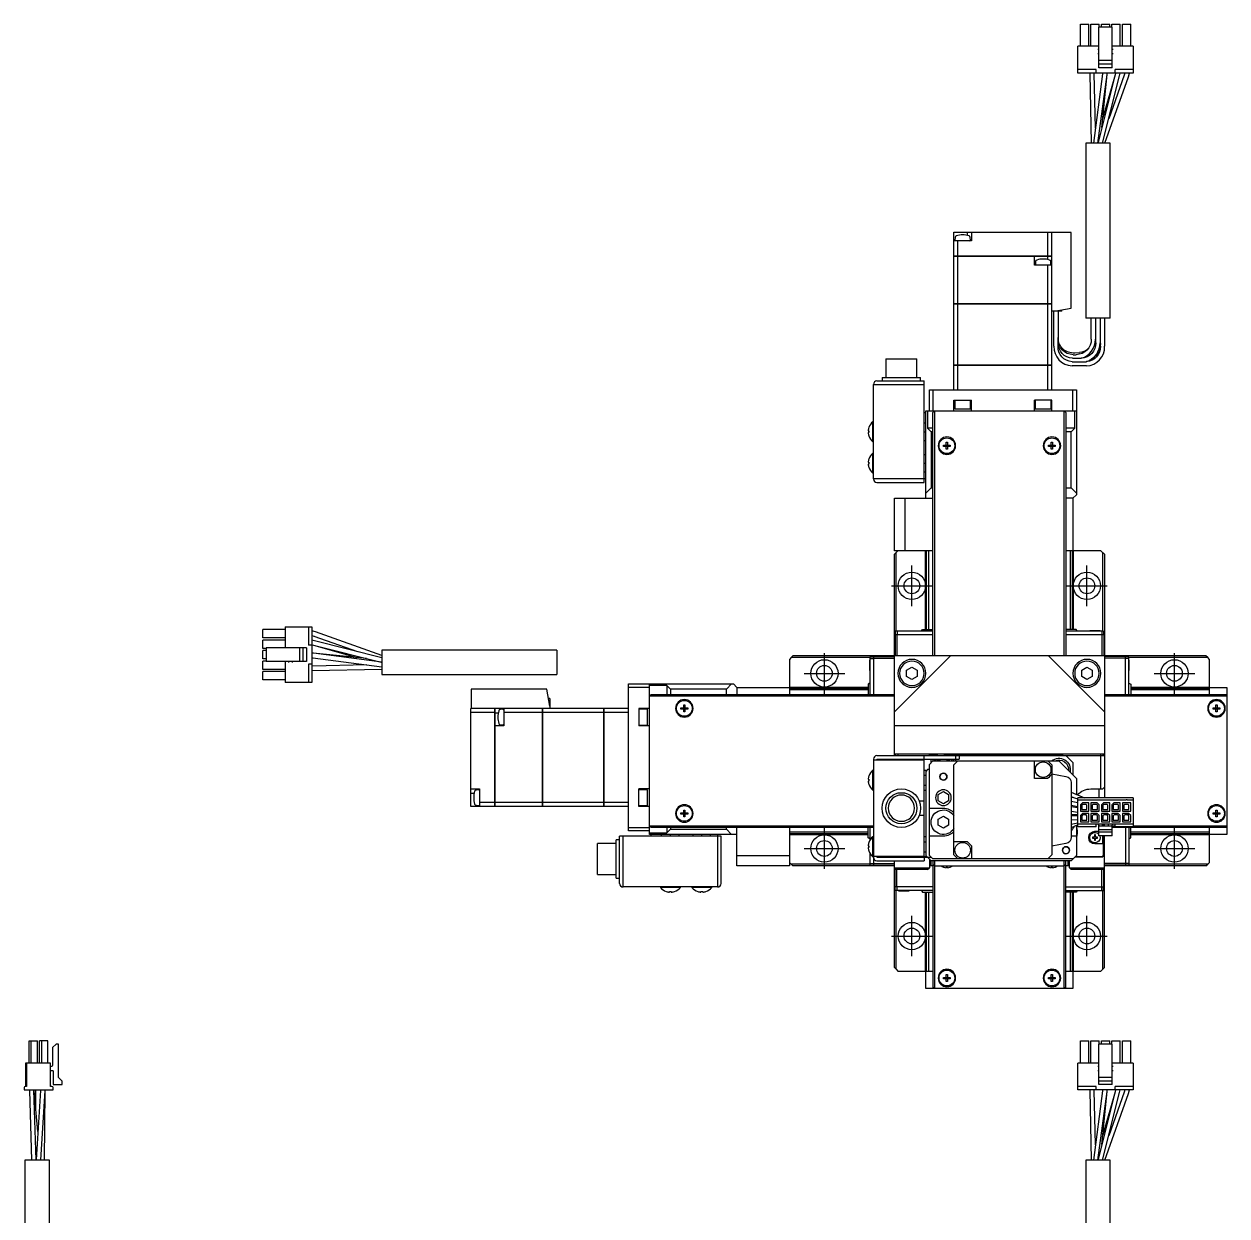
# Model space of a CAD drawing. Extents: x 0 to 1142, y -8 to 935.
# Drawn here: x 220.9 to 564.6, y 594.3 to 934.6 of the extents above; entities that cross this region are included whole.
import ezdxf

# ---------------------------------------------------------------- set-up
doc = ezdxf.new("R2010")
doc.units = 0
doc.header["$LTSCALE"] = 0.5
doc.linetypes.add('CENTER', pattern=[50.8, 31.75, -6.35, 6.35, -6.35])
doc.layers.add('MSM_CENTER', color=1, linetype='CENTER')
doc.layers.add('MSM_CONTINUOUS', color=7, linetype='CONTINUOUS')

msp = doc.modelspace()

# ---------------------------------------------------------------- linework, layer by layer
at = {"layer": 'MSM_CENTER'}
for p, q in [((474.56, 768.4), (474.56, 780)), ((524.56, 768.4), (524.56, 780)), ((468.76, 774.2), (480.36, 774.2)), ((518.76, 774.2), (530.36, 774.2)), ((449.56, 743.4), (449.56, 755)), ((549.56, 743.4), (549.56, 755)), ((443.76, 749.2), (455.36, 749.2)), ((543.76, 749.2), (555.36, 749.2)), ((449.56, 693.4), (449.56, 705)), ((549.56, 693.4), (549.56, 705)), ((443.76, 699.2), (455.36, 699.2)), ((543.76, 699.2), (555.36, 699.2)), ((474.56, 668.4), (474.56, 680)), ((524.56, 668.4), (524.56, 680)), ((468.76, 674.2), (480.36, 674.2)), ((518.76, 674.2), (530.36, 674.2))]:
    msp.add_line(p, q, dxfattribs=at)
at = {"layer": 'MSM_CONTINUOUS'}
for p, q in [((522.68, 934.6), (525.08, 934.6)), ((522.68, 928.25), (522.68, 934.6)), ((525.08, 928.25), (525.08, 934.6)), ((525.68, 934.6), (528.08, 934.6)), ((525.68, 928.25), (525.68, 934.6)), ((527.95, 922.15), (527.95, 933.71)), ((531.81, 933.71), (527.95, 933.71)), ((528.08, 933.71), (528.08, 934.6)), ((528.68, 933.71), (528.68, 934.6)), ((528.68, 934.6), (531.08, 934.6)), ((531.08, 933.71), (531.08, 934.6)), ((531.68, 933.71), (531.68, 934.6)), ((531.68, 934.6), (534.08, 934.6)), ((531.81, 922.15), (531.81, 933.71)), ((534.08, 928.25), (534.08, 934.6)), ((534.68, 928.25), (534.68, 934.6)), ((534.68, 934.6), (537.08, 934.6)), ((537.08, 928.25), (537.08, 934.6)), ((521.96, 920.6), (521.96, 928.25)), ((527.95, 928.25), (521.96, 928.25)), ((537.81, 928.25), (531.81, 928.25)), ((537.81, 928.25), (537.81, 920.6)), ((527.95, 927.3), (527.7, 927.3)), ((527.7, 926.15), (527.95, 926.15)), ((532.06, 927.3), (531.81, 927.3)), ((531.81, 926.15), (532.06, 926.15)), ((527.15, 921.62), (521.96, 921.62)), ((527.15, 920.6), (527.15, 921.62)), ((531.81, 924.17), (527.95, 924.17)), ((531.81, 923.15), (527.95, 923.15)), ((531.81, 922.15), (527.95, 922.15)), ((532.61, 920.6), (532.61, 921.62)), ((537.81, 921.62), (532.61, 921.62)), ((537.81, 920.6), (521.96, 920.6)), ((525.36, 920.6), (525.36, 920.49)), ((525.36, 920.6), (525.36, 920.42)), ((525.36, 920.49), (525.76, 900.6)), ((529.02, 920.36), (526.4, 900.6)), ((526.66, 920.45), (526.66, 920.6)), ((526.97, 904.9), (526.66, 920.45)), ((527.71, 900.6), (530.31, 920.19)), ((532.62, 920.16), (527.74, 900.82)), ((528.8, 905.02), (530.32, 920.19)), ((529.04, 920.6), (529.02, 920.36)), ((529.03, 900.6), (533.88, 919.84)), ((532.59, 920.11), (529.08, 907.79)), ((529.69, 900.6), (536.43, 919.57)), ((530.31, 920.19), (530.35, 920.6)), ((530.32, 920.19), (530.35, 920.6)), ((535.2, 920), (530.77, 907.53)), ((532.7, 920.6), (532.59, 920.11)), ((532.71, 920.6), (532.62, 920.16)), ((533.88, 919.84), (534.02, 920.6)), ((535.37, 920.6), (535.2, 920)), ((535.2, 920), (535.2, 920)), ((536.43, 919.57), (536.69, 920.6)), ((536.43, 919.56), (536.69, 920.6)), ((531.21, 900.6), (524.21, 900.6)), ((524.21, 900.6), (524.21, 850.6)), ((531.21, 850.6), (531.21, 900.6)), ((486.56, 868.31), (486.56, 875.2)), ((486.56, 875.2), (514.56, 875.2)), ((486.89, 873.68), (486.82, 872.91)), ((490.31, 875.2), (490.31, 874.26)), ((491.29, 872.91), (491.22, 873.68)), ((491.56, 875.2), (491.56, 872.7)), ((513.4, 868.31), (513.4, 875.2)), ((514.56, 837.2), (514.56, 875.2)), ((520.06, 875.1), (514.56, 875.1)), ((520.06, 853.46), (520.06, 875.1)), ((491.56, 872.7), (486.56, 872.7)), ((487.71, 868.31), (487.71, 872.7)), ((486.56, 868.31), (514.56, 868.31)), ((486.56, 854.7), (486.56, 868.3)), ((514.56, 868.3), (486.56, 868.3)), ((486.57, 868.3), (486.57, 868.31)), ((487.71, 868.3), (487.71, 868.31)), ((487.71, 854.7), (487.71, 868.3)), ((509.56, 865.8), (509.56, 868.3)), ((509.89, 866.79), (509.82, 866.02)), ((513.31, 868.3), (513.31, 867.37)), ((513.4, 868.3), (513.4, 868.31)), ((514.29, 866.02), (514.22, 866.79)), ((514.55, 868.3), (514.55, 868.31)), ((514.56, 865.8), (509.56, 865.8)), ((513.4, 854.7), (513.4, 865.8)), ((486.56, 854.7), (514.56, 854.7)), ((486.56, 837.2), (486.56, 854.69)), ((514.56, 854.69), (486.56, 854.69)), ((486.57, 854.7), (486.57, 854.69)), ((487.71, 854.7), (487.71, 854.69)), ((487.71, 837.2), (487.71, 854.69)), ((513.4, 854.7), (513.4, 854.69)), ((513.4, 837.2), (513.4, 854.69)), ((514.55, 854.7), (514.55, 854.69)), ((517.36, 852.6), (514.56, 852.6)), ((515.11, 842.6), (515.11, 852.6)), ((515.16, 852.6), (520.06, 853.46)), ((516.31, 852.6), (516.31, 842.6)), ((517.36, 852.6), (517.36, 852.99)), ((531.21, 850.6), (524.21, 850.6)), ((525.81, 844.6), (525.81, 850.6)), ((527.01, 850.6), (527.01, 843.6)), ((527.11, 843.6), (527.11, 850.6)), ((528.31, 850.6), (528.31, 843.6)), ((528.41, 842.6), (528.41, 850.6)), ((529.61, 850.6), (529.61, 842.6)), ((516.31, 845.08), (516.31, 844.84)), ((526.95, 842.89), (527.11, 844.1)), ((527.01, 843.6), (526.95, 842.89)), ((526.95, 842.89), (526.95, 842.86)), ((526.95, 842.86), (526.95, 842.89)), ((467.13, 839), (475.98, 839)), ((467.13, 839), (467.13, 833.7)), ((475.98, 833.7), (475.98, 839)), ((520.47, 839.2), (522.94, 839.2)), ((520.62, 840.2), (521.49, 840.2)), ((521.07, 840.68), (522.46, 840.8)), ((486.56, 837.2), (514.56, 837.2)), ((486.56, 830.2), (486.56, 837.19)), ((514.56, 837.19), (486.56, 837.19)), ((486.57, 837.2), (486.57, 837.19)), ((487.71, 837.2), (487.71, 837.19)), ((487.71, 830.2), (487.71, 837.19)), ((513.4, 837.2), (513.4, 837.19)), ((513.4, 830.2), (513.4, 837.19)), ((514.55, 837.2), (514.55, 837.19)), ((514.56, 830.2), (514.56, 837.19)), ((520.31, 838.2), (524.4, 838.2)), ((524.4, 837), (520.31, 837)), ((524.4, 838.21), (524.36, 838.2)), ((463.56, 804.7), (463.56, 831.7)), ((463.56, 831.7), (478.06, 831.7)), ((464.56, 832.7), (478.06, 832.7)), ((466.06, 833.7), (477.06, 833.7)), ((466.06, 833.7), (466.06, 832.7)), ((477.06, 832.7), (477.06, 833.7)), ((478.06, 803.7), (478.06, 832.7)), ((479.56, 824.2), (479.56, 830.2)), ((479.56, 830.2), (521.56, 830.2)), ((480.56, 830.2), (480.56, 824.2)), ((520.56, 824.2), (520.56, 830.2)), ((521.56, 830.2), (521.56, 800.2)), ((486.56, 827.2), (491.56, 827.2)), ((486.56, 824.2), (486.56, 827.2)), ((486.81, 827.2), (486.81, 824.7)), ((486.81, 824.7), (491.31, 824.7)), ((491.31, 824.7), (491.31, 827.2)), ((491.56, 824.2), (491.56, 827.2)), ((514.56, 827.2), (509.56, 827.2)), ((509.56, 824.2), (509.56, 827.2)), ((509.81, 827.2), (509.81, 824.7)), ((509.81, 824.7), (514.31, 824.7)), ((514.31, 824.7), (514.31, 827.2)), ((514.56, 824.2), (514.56, 827.2)), ((478.06, 823.7), (478.56, 823.7)), ((478.56, 824.2), (521.56, 824.2)), ((478.56, 799.2), (478.56, 824.2)), ((479.06, 824.2), (479.06, 819.2)), ((481.06, 824.2), (480.56, 823.7)), ((480.56, 754.2), (480.56, 823.7)), ((481.06, 824.2), (481.06, 754.2)), ((518.06, 754.2), (518.06, 824.2)), ((518.56, 823.7), (518.06, 824.2)), ((518.56, 823.7), (518.56, 754.2)), ((521.06, 819.2), (521.06, 824.2)), ((462.07, 818.46), (462.25, 818.46)), ((462.25, 817.94), (462.07, 817.94)), ((462.24, 819.36), (462.25, 819.36)), ((462.25, 818.46), (462.25, 817.94)), ((463.4, 815.35), (463.4, 821.05)), ((463.56, 821.05), (463.4, 821.05)), ((478.06, 820.7), (478.56, 820.7)), ((478.06, 818.2), (478.56, 818.2)), ((479.06, 819.2), (480.06, 818.2)), ((480.56, 819.2), (479.06, 819.2)), ((480.56, 818.2), (480.06, 818.2)), ((480.06, 818.2), (480.06, 802.2)), ((521.06, 819.2), (518.56, 819.2)), ((520.06, 818.2), (518.56, 818.2)), ((520.06, 818.2), (521.06, 819.2)), ((520.06, 802.2), (520.06, 818.2)), ((462.25, 817.05), (462.24, 817.04)), ((463.4, 815.35), (463.56, 815.35)), ((478.06, 815.7), (478.56, 815.7)), ((484.38, 815.17), (484.74, 815.17)), ((484.38, 814.38), (484.38, 815.17)), ((484.38, 814.4), (484.74, 814.4)), ((484.74, 815.17), (484.74, 814.38)), ((514.38, 815.17), (514.74, 815.17)), ((514.38, 814.38), (514.38, 815.17)), ((514.38, 814.4), (514.74, 814.4)), ((514.74, 815.17), (514.74, 814.38)), ((463.4, 806.35), (463.4, 812.05)), ((463.56, 812.05), (463.4, 812.05)), ((478.06, 811.7), (478.56, 811.7)), ((483.58, 814.02), (483.58, 814.38)), ((483.58, 814.38), (484.38, 814.38)), ((484.38, 814.02), (483.58, 814.02)), ((484.36, 814.02), (484.36, 814.38)), ((484.38, 813.23), (484.38, 814.02)), ((484.74, 814.01), (484.38, 814.01)), ((484.74, 813.23), (484.38, 813.23)), ((484.74, 814.38), (485.53, 814.38)), ((485.53, 814.02), (484.74, 814.02)), ((484.74, 814.02), (484.74, 813.23)), ((484.75, 814.38), (484.75, 814.02)), ((485.53, 814.38), (485.53, 814.02)), ((513.58, 814.02), (513.58, 814.38)), ((513.58, 814.38), (514.38, 814.38)), ((514.38, 814.02), (513.58, 814.02)), ((514.36, 814.02), (514.36, 814.38)), ((514.38, 813.23), (514.38, 814.02)), ((514.74, 814.01), (514.38, 814.01)), ((514.74, 813.23), (514.38, 813.23)), ((514.74, 814.38), (515.53, 814.38)), ((514.74, 814.02), (514.74, 813.23)), ((515.53, 814.02), (514.74, 814.02)), ((514.75, 814.38), (514.75, 814.02)), ((515.53, 814.38), (515.53, 814.02)), ((462.07, 809.46), (462.25, 809.46)), ((462.25, 808.94), (462.07, 808.94)), ((462.24, 810.36), (462.25, 810.36)), ((462.25, 808.05), (462.24, 808.04)), ((462.25, 809.46), (462.25, 808.94)), ((478.06, 809.2), (478.56, 809.2)), ((463.4, 806.35), (463.56, 806.35)), ((478.56, 804.7), (463.56, 804.7)), ((478.06, 806.7), (478.56, 806.7)), ((464.56, 803.7), (478.06, 803.7)), ((478.56, 800.7), (480.06, 802.2)), ((480.06, 802.2), (480.56, 802.2)), ((518.56, 802.2), (520.06, 802.2)), ((520.06, 802.2), (521.56, 800.7)), ((469.56, 784.2), (469.56, 799.2)), ((469.56, 799.2), (480.56, 799.2)), ((472.56, 799.2), (472.56, 784.2)), ((520.56, 799.2), (518.56, 799.2)), ((520.56, 799.2), (521.56, 800.2)), ((520.56, 799.2), (520.56, 784.2)), ((480.56, 784.2), (469.56, 784.2)), ((470.06, 783.7), (469.56, 783.2)), ((470.56, 784.2), (470.06, 783.7)), ((470.06, 761.2), (470.06, 783.7)), ((478.46, 761.7), (478.46, 784.2)), ((478.76, 761.7), (478.76, 784.2)), ((479.26, 784.2), (479.26, 761.7)), ((528.56, 784.2), (518.56, 784.2)), ((519.85, 761.7), (519.85, 784.2)), ((520.36, 784.2), (520.36, 761.7)), ((520.66, 784.2), (520.66, 761.7)), ((529.56, 783.2), (528.56, 784.2)), ((529.06, 761.2), (529.06, 783.7)), ((469.56, 725.7), (469.56, 783.2)), ((529.56, 783.2), (529.56, 713.67)), ((295.51, 761.72), (289.16, 761.72)), ((289.16, 759.32), (289.16, 761.72)), ((295.51, 762.45), (295.51, 756.45)), ((295.51, 762.45), (303.16, 762.45)), ((302.14, 762.45), (302.14, 757.25)), ((303.16, 762.45), (303.16, 746.6)), ((304.19, 761.07), (303.16, 761.33)), ((304.19, 761.07), (303.16, 761.33)), ((303.16, 760.01), (303.76, 759.85)), ((303.75, 759.85), (316.23, 755.42)), ((323.16, 754.34), (304.19, 761.07)), ((469.76, 760.2), (469.76, 754.2)), ((480.56, 760.2), (469.76, 760.2)), ((469.81, 761.2), (469.81, 760.2)), ((480.56, 761.2), (469.81, 761.2)), ((470.26, 760.2), (470.26, 754.2)), ((470.31, 761.2), (470.31, 760.2)), ((473.76, 761.25), (470.76, 761.25)), ((470.76, 761.25), (470.76, 761.2)), ((473.76, 761.2), (473.76, 761.25)), ((477.33, 761.2), (477.63, 761.7)), ((477.63, 761.7), (480.56, 761.7)), ((521.49, 761.7), (518.56, 761.7)), ((529.31, 761.2), (518.56, 761.2)), ((529.36, 760.2), (518.56, 760.2)), ((521.79, 761.2), (521.49, 761.7)), ((528.36, 761.3), (525.36, 761.3)), ((525.36, 761.3), (525.36, 761.2)), ((528.36, 761.2), (528.36, 761.3)), ((528.81, 761.2), (528.81, 760.2)), ((528.86, 760.2), (528.86, 754.2)), ((529.31, 761.2), (529.31, 760.2)), ((529.36, 760.2), (529.36, 754.2)), ((295.51, 759.32), (289.16, 759.32)), ((295.51, 758.72), (289.16, 758.72)), ((289.16, 756.32), (289.16, 758.72)), ((290.05, 756.32), (289.16, 756.32)), ((290.05, 756.45), (290.05, 752.59)), ((301.61, 756.45), (290.05, 756.45)), ((296.46, 756.7), (296.46, 756.45)), ((297.61, 756.45), (297.61, 756.7)), ((299.59, 756.45), (299.59, 752.59)), ((300.61, 756.45), (300.61, 752.59)), ((301.61, 756.45), (301.61, 752.59)), ((303.16, 757.25), (302.14, 757.25)), ((303.92, 758.53), (303.16, 758.67)), ((303.16, 757.36), (303.6, 757.27)), ((303.16, 757.34), (303.65, 757.23)), ((303.6, 757.27), (322.94, 752.39)), ((303.65, 757.23), (315.97, 753.72)), ((323.16, 753.67), (303.92, 758.53)), ((290.05, 755.72), (289.16, 755.72)), ((289.16, 753.32), (289.16, 755.72)), ((290.05, 753.32), (289.16, 753.32)), ((290.05, 752.72), (289.16, 752.72)), ((289.16, 750.32), (289.16, 752.72)), ((301.61, 752.59), (290.05, 752.59)), ((295.51, 752.59), (295.51, 746.6)), ((296.46, 752.59), (296.46, 752.34)), ((297.61, 752.34), (297.61, 752.59)), ((303.56, 754.96), (303.16, 754.99)), ((303.57, 754.95), (303.16, 754.99)), ((303.16, 753.69), (303.4, 753.66)), ((303.4, 753.66), (323.16, 751.05)), ((318.74, 753.45), (303.56, 754.96)), ((323.16, 752.36), (303.57, 754.95)), ((323.16, 755.85), (323.16, 748.85)), ((373.16, 755.85), (323.16, 755.85)), ((373.16, 755.85), (373.16, 748.85)), ((440.06, 753.7), (439.56, 753.2)), ((439.56, 753.2), (439.56, 743.2)), ((440.56, 754.2), (440.06, 753.7)), ((462.56, 753.7), (440.06, 753.7)), ((558.56, 754.2), (440.56, 754.2)), ((462.46, 753), (462.46, 750)), ((462.56, 753), (462.46, 753)), ((462.56, 753.95), (463.56, 753.95)), ((462.56, 753.95), (462.56, 743.2)), ((462.56, 753.45), (463.56, 753.45)), ((463.56, 754), (463.56, 743.2)), ((463.56, 754), (469.56, 754)), ((463.56, 753.5), (469.56, 753.5)), ((469.56, 738.2), (485.56, 754.2)), ((513.56, 754.2), (529.56, 738.2)), ((535.56, 754), (529.56, 754)), ((535.56, 753.5), (529.56, 753.5)), ((535.56, 743.2), (535.56, 754)), ((536.56, 753.95), (535.56, 753.95)), ((536.56, 753.45), (535.56, 753.45)), ((536.56, 743.2), (536.56, 753.95)), ((559.06, 753.7), (536.56, 753.7)), ((536.61, 753), (536.56, 753)), ((536.61, 750), (536.61, 753)), ((559.06, 753.7), (558.56, 754.2)), ((559.56, 753.2), (559.06, 753.7)), ((559.56, 743.2), (559.56, 753.2)), ((295.51, 750.32), (289.16, 750.32)), ((295.51, 749.72), (289.16, 749.72)), ((289.16, 747.32), (289.16, 749.72)), ((303.16, 751.79), (302.14, 751.79)), ((302.14, 751.79), (302.14, 746.6)), ((303.31, 751.3), (303.16, 751.3)), ((303.16, 750), (303.26, 750)), ((303.16, 750), (303.33, 750)), ((303.26, 750), (323.16, 750.4)), ((318.85, 751.61), (303.31, 751.3)), ((462.46, 750), (462.56, 750)), ((473.06, 750.07), (474.56, 750.93)), ((473.06, 748.33), (473.06, 750.07)), ((474.56, 750.93), (476.06, 750.07)), ((476.06, 750.07), (476.06, 748.33)), ((523.06, 750.07), (524.56, 750.93)), ((523.06, 748.33), (523.06, 750.07)), ((524.56, 750.93), (526.06, 750.07)), ((526.06, 750.07), (526.06, 748.33)), ((536.56, 750), (536.61, 750)), ((295.51, 747.32), (289.16, 747.32)), ((303.16, 746.6), (295.51, 746.6)), ((323.16, 748.85), (373.16, 748.85)), ((393.56, 704.2), (393.56, 746.2)), ((393.56, 746.2), (423.56, 746.2)), ((399.56, 703.2), (399.56, 746.2)), ((404.56, 745.7), (399.56, 745.7)), ((404.56, 745.7), (404.56, 743.2)), ((405.56, 744.7), (404.56, 745.7)), ((421.56, 744.7), (423.06, 746.2)), ((424.56, 745.2), (423.56, 746.2)), ((462.56, 746.43), (462.06, 746.13)), ((462.06, 746.13), (462.06, 743.2)), ((474.56, 747.47), (473.06, 748.33)), ((476.06, 748.33), (474.56, 747.47)), ((524.56, 747.47), (523.06, 748.33)), ((526.06, 748.33), (524.56, 747.47)), ((536.56, 746.43), (537.06, 746.13)), ((537.06, 746.13), (537.06, 743.2)), ((348.66, 744.7), (348.66, 739.2)), ((370.29, 744.7), (348.66, 744.7)), ((371.16, 739.8), (370.29, 744.7)), ((399.56, 745.2), (393.56, 745.2)), ((400.06, 743.2), (399.56, 742.7)), ((469.56, 742.7), (399.56, 742.7)), ((400.06, 743.2), (469.56, 743.2)), ((405.56, 744.7), (405.56, 743.2)), ((421.56, 744.7), (405.56, 744.7)), ((421.56, 743.2), (421.56, 744.7)), ((424.56, 745.2), (424.56, 743.2)), ((424.56, 745.2), (439.56, 745.2)), ((439.56, 745.3), (462.06, 745.3)), ((439.56, 745), (462.06, 745)), ((462.06, 744.5), (439.56, 744.5)), ((529.56, 743.2), (564.56, 743.2)), ((564.56, 742.7), (529.56, 742.7)), ((537.06, 745.3), (559.56, 745.3)), ((537.06, 745), (559.56, 745)), ((559.56, 744.5), (537.06, 744.5)), ((559.56, 745.2), (564.56, 745.2)), ((564.56, 742.7), (564.06, 743.2)), ((564.56, 745.2), (564.56, 703.2)), ((386.56, 739.2), (348.56, 739.2)), ((348.56, 711.2), (348.56, 739.2)), ((355.45, 711.2), (355.45, 739.2)), ((355.46, 739.19), (355.45, 739.19)), ((355.46, 739.2), (355.46, 711.2)), ((357.74, 738.93), (356.97, 738.86)), ((357.96, 739.2), (357.96, 734.2)), ((369.06, 711.2), (369.06, 739.2)), ((369.06, 739.19), (369.07, 739.19)), ((369.07, 739.2), (369.07, 711.2)), ((371.16, 742), (370.77, 742)), ((371.16, 742), (371.16, 739.2)), ((386.56, 711.2), (386.56, 739.2)), ((386.56, 739.19), (386.57, 739.19)), ((386.57, 739.2), (386.57, 711.2)), ((393.56, 739.2), (386.57, 739.2)), ((399.56, 739.2), (396.56, 739.2)), ((396.56, 739.2), (396.56, 734.2)), ((399.06, 738.95), (396.56, 738.95)), ((399.06, 734.45), (399.06, 738.95)), ((408.58, 739.38), (409.38, 739.38)), ((408.58, 739.02), (408.58, 739.38)), ((409.38, 739.02), (408.58, 739.02)), ((409.36, 739.02), (409.36, 739.38)), ((409.38, 740.17), (409.74, 740.17)), ((409.38, 739.38), (409.38, 740.17)), ((409.38, 739.4), (409.74, 739.4)), ((409.38, 738.23), (409.38, 739.02)), ((409.74, 739.01), (409.38, 739.01)), ((409.74, 740.17), (409.74, 739.38)), ((409.74, 739.38), (410.53, 739.38)), ((410.53, 739.02), (409.74, 739.02)), ((409.74, 739.02), (409.74, 738.23)), ((409.75, 739.38), (409.75, 739.02)), ((410.53, 739.38), (410.53, 739.02)), ((560.58, 739.02), (560.58, 739.38)), ((560.58, 739.38), (561.38, 739.38)), ((561.38, 739.02), (560.58, 739.02)), ((561.36, 739.02), (561.36, 739.38)), ((561.38, 740.17), (561.74, 740.17)), ((561.38, 739.38), (561.38, 740.17)), ((561.38, 739.4), (561.74, 739.4)), ((561.38, 738.23), (561.38, 739.02)), ((561.74, 739.01), (561.38, 739.01)), ((561.74, 740.17), (561.74, 739.38)), ((561.74, 739.38), (562.53, 739.38)), ((561.74, 739.02), (561.74, 738.23)), ((562.53, 739.02), (561.74, 739.02)), ((561.75, 739.38), (561.75, 739.02)), ((562.53, 739.38), (562.53, 739.02)), ((355.45, 738.05), (348.56, 738.05)), ((355.46, 738.05), (355.45, 738.05)), ((355.46, 737.95), (356.39, 737.95)), ((369.06, 738.05), (357.96, 738.05)), ((369.06, 738.05), (369.07, 738.05)), ((386.56, 738.05), (369.07, 738.05)), ((386.56, 738.05), (386.57, 738.05)), ((393.56, 738.05), (386.57, 738.05)), ((409.74, 738.23), (409.38, 738.23)), ((561.74, 738.23), (561.38, 738.23)), ((357.96, 734.2), (355.46, 734.2)), ((356.97, 734.54), (357.74, 734.47)), ((396.56, 734.45), (399.06, 734.45)), ((399.56, 734.2), (396.56, 734.2)), ((529.56, 734.2), (469.56, 734.2)), ((464.56, 725.7), (529.55, 725.7)), ((469.56, 726.2), (529.56, 726.2)), ((470.56, 725.7), (470.76, 726.2)), ((478.06, 724.7), (478.06, 725.7)), ((479.56, 725.9), (479.26, 726.2)), ((479.56, 725.9), (479.56, 725.7)), ((479.56, 725.9), (481.76, 725.9)), ((481.26, 726.2), (481.56, 725.9)), ((481.76, 725.9), (481.96, 725.7)), ((485.25, 725.8), (483.71, 725.8)), ((483.71, 725.8), (483.71, 725.7)), ((485.36, 725.9), (485.15, 725.7)), ((517.56, 725.9), (485.36, 725.9)), ((486.85, 725.9), (486.65, 725.7)), ((486.86, 725.9), (486.66, 725.7)), ((487.06, 725.7), (487.06, 724.2)), ((488.06, 725.7), (488.06, 724.7)), ((517.56, 725.9), (517.86, 726.2)), ((520.56, 723.7), (518.56, 725.7)), ((528.35, 726.2), (528.56, 725.7)), ((528.56, 716.2), (528.56, 725.7)), ((463.56, 724.7), (463.56, 694.4)), ((463.56, 724.5), (478.06, 724.5)), ((464.56, 724.7), (488.06, 724.7)), ((464.56, 724.7), (464.56, 724.5)), ((469.56, 724.5), (469.56, 724.7)), ((470.56, 724.7), (470.36, 724.5)), ((478.06, 696.9), (478.06, 724.5)), ((479.06, 721.7), (478.56, 721.2)), ((479.56, 721.7), (479.06, 721.7)), ((480.56, 724.2), (479.56, 723.2)), ((479.56, 697.2), (479.56, 723.2)), ((480.06, 723.7), (480.06, 724.7)), ((480.56, 724.7), (480.56, 724.2)), ((480.56, 724.2), (516.56, 724.2)), ((480.96, 724.2), (481.46, 724.7)), ((482.12, 724.7), (481.66, 724.2)), ((482.06, 724.7), (482.06, 724.63)), ((484.64, 724.41), (484.76, 724.3)), ((485.06, 724.3), (484.76, 724.3)), ((484.76, 724.3), (484.76, 724.29)), ((485.06, 724.29), (485.06, 724.7)), ((485.66, 724.7), (486.16, 724.2)), ((486.56, 724.2), (486.56, 724.7)), ((486.56, 697.36), (486.56, 723.05)), ((509.56, 719.2), (509.56, 724.2)), ((514.56, 723.05), (514.56, 697.36)), ((521.56, 719.2), (516.56, 724.2)), ((520.56, 723.7), (520.56, 720.2)), ((462.07, 718.96), (462.25, 718.96)), ((462.25, 718.44), (462.07, 718.44)), ((462.24, 719.86), (462.25, 719.86)), ((462.25, 718.96), (462.25, 718.44)), ((463.4, 715.85), (463.4, 721.55)), ((463.56, 721.55), (463.4, 721.55)), ((478.06, 721.59), (478.56, 721.59)), ((478.06, 720.14), (478.56, 720.14)), ((478.56, 721.59), (478.56, 696.81)), ((513.31, 719.2), (509.56, 719.2)), ((514.56, 720.5), (518.57, 719.79)), ((521.56, 719.2), (521.56, 714.67)), ((348.56, 716.2), (351.06, 716.2)), ((348.56, 714.95), (349.5, 714.95)), ((350.85, 715.93), (350.08, 715.86)), ((351.06, 716.2), (351.06, 711.2)), ((399.56, 716.2), (396.56, 716.2)), ((396.56, 711.2), (396.56, 716.2)), ((399.06, 715.95), (396.56, 715.95)), ((399.06, 711.45), (399.06, 715.95)), ((462.25, 717.55), (462.24, 717.54)), ((463.4, 715.85), (463.56, 715.85)), ((478.06, 717.26), (478.56, 717.26)), ((478.06, 715.81), (478.56, 715.81)), ((482.06, 714.57), (483.56, 715.43)), ((483.56, 715.43), (485.06, 714.57)), ((520.06, 718.02), (520.06, 702.38)), ((520.06, 715.3), (523.91, 713.67)), ((525.66, 716.2), (529.06, 716.2)), ((528.06, 713.67), (528.06, 716.2)), ((529.56, 716.7), (529.06, 716.2)), ((350.08, 711.54), (350.85, 711.47)), ((355.45, 712.36), (351.06, 712.36)), ((355.46, 712.36), (355.45, 712.36)), ((369.06, 712.36), (355.46, 712.36)), ((369.06, 712.36), (369.07, 712.36)), ((386.56, 712.36), (369.07, 712.36)), ((386.56, 712.36), (386.57, 712.36)), ((393.56, 712.36), (386.57, 712.36)), ((396.56, 711.45), (399.06, 711.45)), ((478.06, 712.7), (476.68, 712.7)), ((482.06, 712.83), (482.06, 714.57)), ((483.56, 711.97), (482.06, 712.83)), ((485.06, 712.83), (483.56, 711.97)), ((485.06, 714.57), (485.06, 712.83)), ((520.06, 713.94), (521.96, 713.33)), ((520.06, 712.68), (521.96, 712.31)), ((521.96, 711.09), (520.06, 711.46)), ((520.07, 713.99), (520.69, 713.73)), ((537.81, 713.67), (521.96, 713.67)), ((521.96, 705.39), (521.96, 713.67)), ((535.73, 712.96), (521.96, 712.96)), ((523.28, 712.23), (522.68, 711.63)), ((522.68, 711.63), (522.68, 709.83)), ((523.34, 711.78), (523.09, 711.53)), ((523.09, 711.53), (523.09, 710.28)), ((525.08, 712.23), (523.28, 712.23)), ((524.31, 711.78), (523.34, 711.78)), ((524.56, 711.53), (524.31, 711.78)), ((524.56, 710.28), (524.56, 711.53)), ((525.08, 709.83), (525.08, 712.23)), ((525.68, 712.23), (525.68, 709.83)), ((527.48, 712.23), (525.68, 712.23)), ((526.34, 711.78), (526.09, 711.53)), ((526.09, 711.53), (526.09, 710.28)), ((527.31, 711.78), (526.34, 711.78)), ((527.56, 711.53), (527.31, 711.78)), ((527.48, 712.23), (528.08, 711.63)), ((527.56, 710.28), (527.56, 711.53)), ((528.08, 709.83), (528.08, 711.63)), ((529.28, 712.23), (528.68, 711.63)), ((528.68, 711.63), (528.68, 709.83)), ((529.34, 711.78), (529.09, 711.53)), ((529.09, 711.53), (529.09, 710.28)), ((531.08, 712.23), (529.28, 712.23)), ((530.31, 711.78), (529.34, 711.78)), ((530.56, 711.53), (530.31, 711.78)), ((530.56, 710.28), (530.56, 711.53)), ((531.08, 709.83), (531.08, 712.23)), ((532.28, 712.23), (531.68, 711.63)), ((531.68, 711.63), (531.68, 709.83)), ((532.34, 711.78), (532.09, 711.53)), ((532.09, 711.53), (532.09, 710.28)), ((534.08, 712.23), (532.28, 712.23)), ((533.31, 711.78), (532.34, 711.78)), ((533.56, 711.53), (533.31, 711.78)), ((533.56, 710.28), (533.56, 711.53)), ((534.08, 709.83), (534.08, 712.23)), ((534.68, 712.23), (534.68, 709.83)), ((537.08, 712.23), (534.68, 712.23)), ((535.34, 711.78), (535.09, 711.53)), ((535.09, 711.53), (535.09, 710.28)), ((536.31, 711.78), (535.34, 711.78)), ((535.73, 712.96), (535.73, 713.06)), ((536.03, 713.06), (536.03, 712.96)), ((537.81, 712.96), (536.03, 712.96)), ((536.56, 711.53), (536.31, 711.78)), ((536.56, 710.28), (536.56, 711.53)), ((537.08, 709.83), (537.08, 712.23)), ((537.81, 713.67), (537.81, 705.39)), ((355.45, 711.2), (348.56, 711.2)), ((355.46, 711.21), (355.45, 711.21)), ((369.06, 711.2), (355.46, 711.2)), ((369.06, 711.21), (369.07, 711.21)), ((386.56, 711.2), (369.07, 711.2)), ((386.56, 711.21), (386.57, 711.21)), ((393.56, 711.2), (386.57, 711.2)), ((399.56, 711.2), (396.56, 711.2)), ((408.58, 709.02), (408.58, 709.38)), ((408.58, 709.38), (409.38, 709.38)), ((409.38, 709.02), (408.58, 709.02)), ((409.36, 709.02), (409.36, 709.38)), ((409.38, 710.17), (409.74, 710.17)), ((409.38, 709.38), (409.38, 710.17)), ((409.38, 709.4), (409.74, 709.4)), ((409.38, 708.23), (409.38, 709.02)), ((409.74, 709.01), (409.38, 709.01)), ((409.74, 708.23), (409.38, 708.23)), ((409.74, 710.17), (409.74, 709.38)), ((409.74, 709.38), (410.53, 709.38)), ((409.74, 709.02), (409.74, 708.23)), ((410.53, 709.02), (409.74, 709.02)), ((409.75, 709.38), (409.75, 709.02)), ((410.53, 709.38), (410.53, 709.02)), ((476.68, 708.7), (478.06, 708.7)), ((479.56, 710.7), (483.56, 710.7)), ((482.06, 707.57), (483.56, 708.43)), ((483.56, 708.43), (485.06, 707.57)), ((521.96, 710.8), (520.06, 711.08)), ((520.06, 709.86), (521.96, 709.59)), ((521.96, 708.83), (520.06, 708.79)), ((520.06, 708.47), (521.96, 708.63)), ((521.56, 711.17), (521.56, 710.86)), ((521.56, 708.59), (521.56, 708.82)), ((521.79, 708.83), (521.79, 708.61)), ((522.68, 709.83), (525.08, 709.83)), ((522.68, 708.63), (523.28, 709.23)), ((522.68, 708.63), (522.68, 706.83)), ((523.09, 710.28), (524.56, 710.28)), ((523.34, 708.78), (523.09, 708.53)), ((523.09, 708.53), (523.09, 707.28)), ((525.08, 709.23), (523.28, 709.23)), ((524.31, 708.78), (523.34, 708.78)), ((524.56, 708.53), (524.31, 708.78)), ((524.56, 707.28), (524.56, 708.53)), ((525.08, 706.83), (525.08, 709.23)), ((525.68, 709.83), (528.08, 709.83)), ((525.68, 709.23), (525.68, 706.83)), ((527.48, 709.23), (525.68, 709.23)), ((526.09, 710.28), (527.56, 710.28)), ((526.34, 708.78), (526.09, 708.53)), ((526.09, 708.53), (526.09, 707.28)), ((527.31, 708.78), (526.34, 708.78)), ((527.56, 708.53), (527.31, 708.78)), ((528.08, 708.63), (527.48, 709.23)), ((527.56, 707.28), (527.56, 708.53)), ((528.08, 706.83), (528.08, 708.63)), ((528.68, 709.83), (531.08, 709.83)), ((530.48, 709.23), (528.68, 709.23)), ((528.68, 709.23), (528.68, 706.83)), ((529.09, 710.28), (530.56, 710.28)), ((529.34, 708.78), (529.09, 708.53)), ((529.09, 708.53), (529.09, 707.28)), ((530.31, 708.78), (529.34, 708.78)), ((530.56, 708.53), (530.31, 708.78)), ((531.08, 708.63), (530.48, 709.23)), ((530.56, 707.28), (530.56, 708.53)), ((531.08, 706.83), (531.08, 708.63)), ((531.68, 709.83), (534.08, 709.83)), ((531.68, 709.23), (531.68, 706.83)), ((533.48, 709.23), (531.68, 709.23)), ((532.09, 710.28), (533.56, 710.28)), ((532.34, 708.78), (532.09, 708.53)), ((532.09, 708.53), (532.09, 707.28)), ((533.31, 708.78), (532.34, 708.78)), ((533.56, 708.53), (533.31, 708.78)), ((534.08, 708.63), (533.48, 709.23)), ((533.56, 707.28), (533.56, 708.53)), ((534.08, 706.83), (534.08, 708.63)), ((534.68, 709.83), (537.08, 709.83)), ((536.48, 709.23), (534.68, 709.23)), ((534.68, 709.23), (534.68, 706.83)), ((535.09, 710.28), (536.56, 710.28)), ((535.34, 708.78), (535.09, 708.53)), ((535.09, 708.53), (535.09, 707.28)), ((536.31, 708.78), (535.34, 708.78)), ((536.56, 708.53), (536.31, 708.78)), ((537.08, 708.63), (536.48, 709.23)), ((536.56, 707.28), (536.56, 708.53)), ((537.08, 706.83), (537.08, 708.63)), ((560.58, 709.38), (561.38, 709.38)), ((560.58, 709.02), (560.58, 709.38)), ((561.38, 709.02), (560.58, 709.02)), ((561.36, 709.02), (561.36, 709.38)), ((561.38, 710.17), (561.74, 710.17)), ((561.38, 709.38), (561.38, 710.17)), ((561.38, 709.4), (561.74, 709.4)), ((561.38, 708.23), (561.38, 709.02)), ((561.74, 709.01), (561.38, 709.01)), ((561.74, 708.23), (561.38, 708.23)), ((561.74, 710.17), (561.74, 709.38)), ((561.74, 709.38), (562.53, 709.38)), ((561.74, 709.02), (561.74, 708.23)), ((562.53, 709.02), (561.74, 709.02)), ((561.75, 709.38), (561.75, 709.02)), ((562.53, 709.38), (562.53, 709.02)), ((393.56, 705.2), (399.56, 705.2)), ((399.56, 705.7), (463.56, 705.7)), ((399.56, 705.7), (400.06, 705.2)), ((463.56, 705.2), (400.06, 705.2)), ((404.56, 705.2), (404.56, 703.7)), ((404.56, 703.7), (405.56, 704.7)), ((405.56, 705.2), (405.56, 704.7)), ((405.56, 704.7), (421.56, 704.7)), ((421.56, 704.7), (421.56, 705.2)), ((423.06, 703.2), (421.56, 704.7)), ((424.56, 694.2), (424.56, 705.2)), ((439.56, 705.2), (439.56, 694.2)), ((462.06, 702.27), (462.06, 705.2)), ((462.56, 705.2), (462.56, 701.56)), ((482.06, 705.83), (482.06, 707.57)), ((483.56, 704.97), (482.06, 705.83)), ((485.06, 705.83), (483.56, 704.97)), ((485.06, 707.57), (485.06, 705.83)), ((521.96, 707.42), (520.06, 707.26)), ((521.96, 706.45), (520.06, 706.03)), ((521.96, 705.9), (520.06, 705.1)), ((521.56, 705.73), (521.56, 697.2)), ((521.79, 704.44), (521.79, 703.27)), ((537.81, 706.1), (521.96, 706.1)), ((527.15, 705.39), (521.96, 705.39)), ((522.68, 706.83), (525.08, 706.83)), ((523.09, 707.28), (524.56, 707.28)), ((525.68, 706.83), (528.08, 706.83)), ((526.09, 707.28), (527.56, 707.28)), ((527.15, 705.39), (527.15, 706.1)), ((527.95, 702.82), (527.95, 705.85)), ((531.81, 705.54), (527.95, 705.54)), ((531.81, 704.54), (527.95, 704.54)), ((528.68, 706.83), (531.08, 706.83)), ((529.05, 705.54), (529.05, 706.1)), ((529.09, 707.28), (530.56, 707.28)), ((529.31, 705.54), (529.31, 706.1)), ((529.36, 705.85), (529.31, 705.85)), ((529.36, 705.54), (529.36, 706.1)), ((529.56, 705.54), (529.56, 706.1)), ((529.56, 705.7), (530.7, 705.7)), ((530.7, 705.54), (530.7, 706.1)), ((531.68, 706.83), (534.08, 706.83)), ((531.81, 702.82), (531.81, 705.85)), ((531.81, 705.7), (532.61, 705.7)), ((564.56, 705.2), (531.81, 705.2)), ((532.09, 707.28), (533.56, 707.28)), ((532.61, 705.39), (532.61, 706.1)), ((537.81, 705.39), (532.61, 705.39)), ((534.68, 706.83), (537.08, 706.83)), ((535.09, 707.28), (536.56, 707.28)), ((535.56, 705.2), (535.56, 694.4)), ((536.56, 705.2), (536.56, 694.45)), ((537.06, 702.27), (537.06, 705.2)), ((537.81, 705.7), (564.56, 705.7)), ((559.56, 695.2), (559.56, 705.2)), ((564.06, 705.2), (564.56, 705.7)), ((390.06, 690.7), (390.06, 701.7)), ((391.06, 701.7), (390.06, 701.7)), ((420.06, 702.7), (391.06, 702.7)), ((391.06, 689.2), (391.06, 702.7)), ((392.06, 688.2), (392.06, 702.7)), ((399.56, 704.2), (393.56, 704.2)), ((399.56, 703.7), (404.56, 703.7)), ((424.56, 703.2), (399.56, 703.2)), ((400.06, 702.7), (400.06, 703.2)), ((403.06, 702.7), (403.06, 703.2)), ((405.56, 702.7), (405.56, 703.2)), ((408.06, 702.7), (408.06, 703.2)), ((412.06, 702.7), (412.06, 703.2)), ((414.56, 702.7), (414.56, 703.2)), ((417.06, 702.7), (417.06, 703.2)), ((419.06, 703.2), (419.06, 688.2)), ((420.06, 689.2), (420.06, 702.7)), ((439.56, 703.91), (462.06, 703.91)), ((462.06, 703.4), (439.56, 703.4)), ((462.06, 703.1), (439.56, 703.1)), ((462.56, 701.97), (462.06, 702.27)), ((463.4, 696.85), (463.4, 702.55)), ((463.56, 702.55), (463.4, 702.55)), ((478.06, 702.59), (478.56, 702.59)), ((478.06, 701.14), (478.56, 701.14)), ((483.56, 702.7), (479.56, 702.7)), ((486.56, 701.2), (490.31, 701.2)), ((521.56, 702.7), (520.06, 702.7)), ((526.73, 702.43), (526.11, 702.43)), ((526.11, 702.43), (526.11, 702.18)), ((526.11, 702.18), (526.73, 702.18)), ((526.98, 703.05), (526.73, 703.05)), ((526.73, 703.05), (526.73, 702.43)), ((526.73, 702.18), (526.73, 701.55)), ((526.73, 701.55), (526.98, 701.55)), ((526.86, 704.1), (527.95, 704.1)), ((526.98, 702.43), (526.98, 703.05)), ((527.61, 702.43), (526.98, 702.43)), ((526.98, 701.55), (526.98, 702.18)), ((526.98, 702.18), (527.61, 702.18)), ((527.61, 702.18), (527.61, 702.43)), ((531.81, 703.84), (527.95, 703.84)), ((531.81, 702.82), (527.95, 702.82)), ((529.11, 700.5), (529.11, 702.82)), ((529.36, 697.2), (529.36, 702.82)), ((529.56, 665.2), (529.56, 702.82)), ((536.56, 701.97), (537.06, 702.27)), ((537.06, 703.91), (559.56, 703.91)), ((559.56, 703.4), (537.06, 703.4)), ((559.56, 703.1), (537.06, 703.1)), ((564.56, 703.2), (559.56, 703.2)), ((384.76, 691.78), (384.76, 700.63)), ((390.06, 700.63), (384.76, 700.63)), ((462.07, 699.96), (462.25, 699.96)), ((462.25, 699.44), (462.07, 699.44)), ((462.24, 700.86), (462.25, 700.86)), ((462.25, 698.55), (462.24, 698.54)), ((462.25, 699.96), (462.25, 699.44)), ((462.51, 697.93), (462.51, 695.4)), ((462.56, 697.84), (462.56, 694.45)), ((478.06, 698.26), (478.56, 698.26)), ((491.56, 699.95), (491.56, 696.2)), ((518.57, 700.61), (514.56, 699.9)), ((529.31, 700.5), (526.86, 700.5)), ((529.31, 697.3), (529.31, 700.5)), ((536.66, 698.4), (536.56, 698.4)), ((536.66, 695.4), (536.66, 698.4)), ((424.56, 697.2), (439.56, 697.2)), ((439.56, 694.2), (424.56, 694.2)), ((439.56, 695.2), (440.06, 694.7)), ((462.56, 694.7), (440.06, 694.7)), ((440.06, 694.7), (440.56, 694.2)), ((469.56, 694.2), (440.56, 694.2)), ((462.51, 695.4), (462.56, 695.4)), ((462.56, 694.95), (463.56, 694.95)), ((462.56, 694.45), (463.56, 694.45)), ((463.4, 696.85), (463.56, 696.85)), ((478.06, 696.9), (463.56, 696.9)), ((463.56, 694.9), (469.56, 694.9)), ((463.56, 694.4), (469.56, 694.4)), ((464.56, 696.9), (464.56, 696.7)), ((464.56, 696.81), (478.56, 696.81)), ((464.56, 696.7), (480.06, 696.7)), ((464.56, 695.7), (478.06, 695.7)), ((469.56, 696.81), (469.56, 696.7)), ((469.56, 665.2), (469.56, 695.7)), ((470.26, 696.7), (470.14, 696.81)), ((470.31, 696.8), (470.29, 696.81)), ((478.96, 696.8), (470.31, 696.8)), ((478.06, 696.7), (478.06, 695.7)), ((478.56, 697.2), (480.06, 695.7)), ((479.56, 697.2), (480.56, 696.2)), ((479.56, 696.2), (479.56, 693.7)), ((480.56, 694.2), (479.56, 694.2)), ((480.06, 694.2), (480.06, 695.7)), ((520.06, 695.7), (480.06, 695.7)), ((520.56, 696.2), (480.56, 696.2)), ((480.56, 695.7), (480.56, 659.2)), ((481.06, 694.2), (480.56, 694.7)), ((481.06, 695.7), (481.06, 659.2)), ((481.06, 694.2), (518.06, 694.2)), ((518.06, 659.2), (518.06, 695.7)), ((518.56, 694.7), (518.06, 694.2)), ((518.56, 659.2), (518.56, 695.7)), ((519.56, 694.2), (518.56, 694.2)), ((519.06, 695.7), (519.06, 694.2)), ((519.56, 693.7), (519.56, 695.7)), ((520.06, 695.7), (521.56, 697.2)), ((528.86, 696.7), (521.06, 696.7)), ((528.81, 696.8), (521.16, 696.8)), ((528.81, 696.8), (529.31, 697.3)), ((528.86, 696.7), (529.36, 697.2)), ((535.56, 694.9), (529.56, 694.9)), ((535.56, 694.4), (529.56, 694.4)), ((558.56, 694.2), (529.56, 694.2)), ((536.56, 694.95), (535.56, 694.95)), ((536.56, 694.45), (535.56, 694.45)), ((536.56, 695.4), (536.66, 695.4)), ((559.06, 694.7), (536.56, 694.7)), ((558.56, 694.2), (559.06, 694.7)), ((559.06, 694.7), (559.56, 695.2)), ((384.76, 691.78), (390.06, 691.78)), ((390.06, 690.7), (391.06, 690.7)), ((469.56, 693.7), (479.56, 693.7)), ((470.06, 693.2), (469.56, 693.7)), ((469.76, 688.2), (469.76, 693.5)), ((479.06, 693.2), (470.06, 693.2)), ((470.26, 688.2), (470.26, 693.2)), ((479.06, 693.2), (479.56, 693.7)), ((483.58, 693.86), (483.58, 693.87)), ((484.38, 693.87), (484.74, 693.87)), ((484.38, 693.71), (484.38, 693.87)), ((484.74, 693.87), (484.74, 693.71)), ((485.53, 693.87), (485.53, 693.86)), ((513.58, 693.86), (513.58, 693.87)), ((514.38, 693.87), (514.74, 693.87)), ((514.38, 693.71), (514.38, 693.87)), ((514.74, 693.87), (514.74, 693.71)), ((515.53, 693.87), (515.53, 693.86)), ((519.56, 693.7), (529.56, 693.7)), ((519.56, 693.7), (520.06, 693.2)), ((529.06, 693.2), (520.06, 693.2)), ((528.86, 688.2), (528.86, 693.2)), ((529.56, 693.7), (529.06, 693.2)), ((529.36, 688.2), (529.36, 693.5)), ((419.06, 688.2), (392.06, 688.2)), ((402.71, 688.2), (402.71, 688.04)), ((408.41, 688.04), (402.71, 688.04)), ((408.41, 688.04), (408.41, 688.2)), ((411.71, 688.2), (411.71, 688.04)), ((417.41, 688.04), (411.71, 688.04)), ((417.41, 688.04), (417.41, 688.2)), ((480.56, 688.2), (469.76, 688.2)), ((469.81, 687.2), (469.81, 688.2)), ((470.31, 687.2), (470.31, 688.2)), ((518.56, 688.2), (529.36, 688.2)), ((528.81, 687.2), (528.81, 688.2)), ((529.31, 687.2), (529.31, 688.2)), ((404.4, 686.89), (404.4, 686.9)), ((405.3, 686.9), (405.82, 686.9)), ((405.3, 686.72), (405.3, 686.9)), ((405.82, 686.9), (405.82, 686.72)), ((406.71, 686.9), (406.71, 686.89)), ((413.4, 686.89), (413.4, 686.9)), ((414.3, 686.9), (414.82, 686.9)), ((414.3, 686.72), (414.3, 686.9)), ((414.82, 686.9), (414.82, 686.72)), ((415.71, 686.9), (415.71, 686.89)), ((480.56, 687.2), (469.81, 687.2)), ((470.06, 664.7), (470.06, 687.2)), ((470.76, 687.2), (470.76, 687.1)), ((470.76, 687.1), (473.76, 687.1)), ((473.76, 687.1), (473.76, 687.2)), ((477.33, 687.2), (477.63, 686.7)), ((477.63, 686.7), (480.56, 686.7)), ((478.46, 664.2), (478.46, 686.7)), ((478.76, 664.2), (478.76, 686.7)), ((479.26, 686.7), (479.26, 664.2)), ((518.56, 687.2), (529.31, 687.2)), ((521.49, 686.7), (518.56, 686.7)), ((519.85, 664.2), (519.85, 686.7)), ((520.36, 686.7), (520.36, 664.2)), ((520.66, 686.7), (520.66, 664.2)), ((521.79, 687.2), (521.49, 686.7)), ((525.36, 687.2), (525.36, 687.15)), ((525.36, 687.15), (528.36, 687.15)), ((528.36, 687.15), (528.36, 687.2)), ((529.06, 664.7), (529.06, 687.2)), ((469.56, 665.2), (470.06, 664.7)), ((470.06, 664.7), (470.56, 664.2)), ((470.56, 664.2), (480.56, 664.2)), ((478.56, 659.2), (478.56, 664.2)), ((518.56, 664.2), (528.56, 664.2)), ((520.56, 664.2), (520.56, 659.2)), ((528.56, 664.2), (529.56, 665.2)), ((483.58, 662.02), (483.58, 662.38)), ((483.58, 662.38), (484.38, 662.38)), ((484.38, 662.02), (483.58, 662.02)), ((484.36, 662.02), (484.36, 662.38)), ((484.38, 663.17), (484.74, 663.17)), ((484.38, 662.38), (484.38, 663.17)), ((484.38, 662.4), (484.74, 662.4)), ((484.38, 661.23), (484.38, 662.02)), ((484.74, 662.01), (484.38, 662.01)), ((484.74, 661.23), (484.38, 661.23)), ((484.74, 663.17), (484.74, 662.38)), ((484.74, 662.38), (485.53, 662.38)), ((484.74, 662.02), (484.74, 661.23)), ((485.53, 662.02), (484.74, 662.02)), ((484.75, 662.38), (484.75, 662.02)), ((485.53, 662.38), (485.53, 662.02)), ((513.58, 662.02), (513.58, 662.38)), ((513.58, 662.38), (514.38, 662.38)), ((514.38, 662.02), (513.58, 662.02)), ((514.36, 662.02), (514.36, 662.38)), ((514.38, 663.17), (514.74, 663.17)), ((514.38, 662.38), (514.38, 663.17)), ((514.38, 662.4), (514.74, 662.4)), ((514.38, 661.23), (514.38, 662.02)), ((514.74, 662.01), (514.38, 662.01)), ((514.74, 661.23), (514.38, 661.23)), ((514.74, 663.17), (514.74, 662.38)), ((514.74, 662.38), (515.53, 662.38)), ((515.53, 662.02), (514.74, 662.02)), ((514.74, 662.02), (514.74, 661.23)), ((514.75, 662.38), (514.75, 662.02)), ((515.53, 662.38), (515.53, 662.02)), ((520.56, 659.2), (478.56, 659.2)), ((480.56, 659.7), (481.06, 659.2)), ((518.06, 659.2), (518.56, 659.7)), ((222.37, 637.89), (222.37, 644.24)), ((222.37, 644.24), (224.77, 644.24)), ((222.97, 637.89), (222.97, 644.24)), ((224.77, 637.89), (224.77, 644.24)), ((225.37, 637.89), (225.37, 644.24)), ((227.77, 644.24), (225.37, 644.24)), ((225.97, 637.89), (225.97, 644.24)), ((227.77, 637.89), (227.77, 644.24)), ((230.06, 643.35), (229.06, 642.35)), ((230.76, 643.35), (230.06, 643.35)), ((230.76, 633.81), (230.76, 643.35)), ((522.68, 637.89), (522.68, 644.24)), ((522.68, 644.24), (525.08, 644.24)), ((525.08, 637.89), (525.08, 644.24)), ((525.68, 637.89), (525.68, 644.24)), ((525.68, 644.24), (528.08, 644.24)), ((527.95, 631.79), (527.95, 643.35)), ((531.81, 643.35), (527.95, 643.35)), ((528.08, 643.35), (528.08, 644.24)), ((528.68, 643.35), (528.68, 644.24)), ((528.68, 644.24), (531.08, 644.24)), ((531.08, 643.35), (531.08, 644.24)), ((531.68, 643.35), (531.68, 644.24)), ((531.68, 644.24), (534.08, 644.24)), ((531.81, 631.79), (531.81, 643.35)), ((534.08, 637.89), (534.08, 644.24)), ((534.68, 637.89), (534.68, 644.24)), ((534.68, 644.24), (537.08, 644.24)), ((537.08, 637.89), (537.08, 644.24)), ((229.06, 642.35), (229.06, 637.22)), ((228.5, 637.89), (221.39, 637.89)), ((221.39, 637.89), (221.39, 631.26)), ((221.64, 637.89), (221.64, 631.26)), ((228.5, 631.26), (228.5, 637.89)), ((228.78, 636.94), (228.5, 636.94)), ((228.5, 635.79), (229.1, 635.79)), ((521.96, 630.24), (521.96, 637.89)), ((527.95, 637.89), (521.96, 637.89)), ((527.95, 636.94), (527.7, 636.94)), ((527.7, 635.79), (527.95, 635.79)), ((537.81, 637.89), (531.81, 637.89)), ((532.06, 636.94), (531.81, 636.94)), ((531.81, 635.79), (532.06, 635.79)), ((537.81, 637.89), (537.81, 630.24)), ((229.25, 635.64), (229.25, 631.79)), ((231.78, 632.79), (230.76, 633.81)), ((231.78, 631.79), (231.78, 632.79)), ((531.81, 633.81), (527.95, 633.81)), ((531.81, 632.79), (527.95, 632.79)), ((220.93, 630.96), (220.93, 630.24)), ((220.93, 630.24), (229.21, 630.24)), ((221.64, 631.26), (221.23, 631.26)), ((222.45, 630.24), (222.46, 630.13)), ((222.46, 630.13), (223.1, 610.24)), ((223.75, 630.17), (223.75, 630.24)), ((224.4, 610.24), (223.75, 630.17)), ((223.78, 629.96), (223.76, 630.24)), ((224.91, 618.4), (223.78, 629.96)), ((224.26, 629.58), (224.25, 630.24)), ((224.29, 624.72), (224.26, 629.58)), ((225.64, 630.12), (224.4, 610.26)), ((225.64, 630.24), (225.6, 629.46)), ((225.65, 630.24), (225.64, 630.12)), ((225.7, 610.24), (226.94, 630.04)), ((226.8, 610.24), (226.95, 629.91)), ((226.94, 630.04), (226.95, 630.24)), ((226.95, 629.91), (226.95, 630.24)), ((228.91, 631.26), (228.5, 631.26)), ((229.21, 630.24), (229.21, 630.96)), ((229.25, 631.79), (231.78, 631.79)), ((527.15, 631.26), (521.96, 631.26)), ((537.81, 630.24), (521.96, 630.24)), ((525.36, 630.24), (525.36, 630.14)), ((525.36, 630.24), (525.36, 630.07)), ((525.36, 630.14), (525.76, 610.24)), ((529.02, 630), (526.4, 610.24)), ((526.66, 630.09), (526.66, 630.24)), ((526.97, 614.55), (526.66, 630.09)), ((527.15, 630.24), (527.15, 631.26)), ((527.71, 610.24), (530.31, 629.83)), ((532.62, 629.8), (527.74, 610.46)), ((531.81, 631.79), (527.95, 631.79)), ((528.8, 614.66), (530.32, 629.84)), ((529.04, 630.24), (529.02, 630)), ((529.03, 610.24), (533.88, 629.48)), ((532.59, 629.75), (529.08, 617.43)), ((529.69, 610.24), (536.43, 629.21)), ((530.31, 629.83), (530.35, 630.24)), ((530.32, 629.84), (530.35, 630.24)), ((535.2, 629.65), (530.77, 617.17)), ((532.7, 630.24), (532.59, 629.75)), ((537.81, 631.26), (532.61, 631.26)), ((532.61, 630.24), (532.61, 631.26)), ((532.71, 630.24), (532.62, 629.8)), ((533.88, 629.48), (534.02, 630.24)), ((535.37, 630.24), (535.2, 629.64)), ((536.43, 629.21), (536.69, 630.24)), ((536.43, 629.21), (536.69, 630.24)), ((228.17, 610.24), (221.17, 610.24)), ((221.17, 610.24), (221.17, 584.84)), ((228.17, 584.84), (228.17, 610.24)), ((531.21, 610.24), (524.21, 610.24)), ((524.21, 610.24), (524.21, 560.24)), ((531.21, 560.24), (531.21, 610.24))]:
    msp.add_line(p, q, dxfattribs=at)
at = {"layer": 'MSM_CONTINUOUS', "extrusion": (0, 0, -1)}
for centre, radius in [((-484.56, 814.2), 2.5), ((-514.56, 814.2), 2.5), ((-474.56, 749.2), 4), ((-474.56, 749.2), 3.5), ((-524.56, 749.2), 4), ((-524.56, 749.2), 3.5), ((-409.56, 739.2), 2.5), ((-561.56, 739.2), 2.5), ((-483.56, 719.7), 1), ((-483.56, 713.7), 2.25), ((-409.56, 709.2), 2.5), ((-471.56, 710.7), 3.75), ((-561.56, 709.2), 2.5), ((-518.56, 698.7), 1), ((-484.56, 662.2), 2.5), ((-514.56, 662.2), 2.5)]:
    msp.add_circle(centre, radius, dxfattribs=at)
at = {"layer": 'MSM_CONTINUOUS'}
for centre, radius in [((484.56, 814.2), 2.25), ((514.56, 814.2), 2.25), ((474.56, 774.2), 3.9), ((524.56, 774.2), 3.9), ((474.56, 774.2), 2.25), ((524.56, 774.2), 2.25), ((449.56, 749.2), 3.9), ((549.56, 749.2), 3.9), ((449.56, 749.2), 2.25), ((549.56, 749.2), 2.25), ((409.56, 739.2), 2.25), ((561.56, 739.2), 2.25), ((512.06, 721.7), 2.23), ((483.56, 719.7), 1.01), ((471.56, 710.7), 5.5), ((471.56, 710.7), 4.43), ((409.56, 709.2), 2.25), ((561.56, 709.2), 2.25), ((449.56, 699.2), 3.9), ((449.56, 699.2), 2.25), ((549.56, 699.2), 3.9), ((549.56, 699.2), 2.25), ((489.06, 698.7), 2.23), ((518.56, 698.7), 1.01), ((474.56, 674.2), 3.9), ((524.56, 674.2), 3.9), ((474.56, 674.2), 2.25), ((524.56, 674.2), 2.25), ((484.56, 662.2), 2.25), ((514.56, 662.2), 2.25)]:
    msp.add_circle(centre, radius, dxfattribs=at)
for centre, radius, start, end in [((487.02, 872.89), 0.2, 175, 251.8051), ((487.39, 873.63), 0.5, 107.6292, 175), ((489.06, 868.39), 6, 72.3708, 107.6292), ((490.72, 873.63), 0.5, 5, 72.3708), ((491.09, 872.89), 0.2, 288.1949, 5), ((510.02, 866), 0.2, 175, 270), ((510.39, 866.74), 0.5, 107.6292, 175), ((512.06, 861.5), 6, 72.3708, 107.6292), ((513.72, 866.74), 0.5, 5, 72.3708), ((514.09, 866), 0.2, 270, 5), ((520.51, 842.41), 5.41, 177.9657, 267.8137), ((521.42, 844.57), 5.59, 285.9654, 0.2921), ((522.74, 843.53), 5.57, 287.3809, 0.7723), ((524.2, 842.4), 5.41, 272.1273, 2.0933), ((464.56, 831.7), 1, 90, 180), ((465.76, 818.2), 3.69, 161.762, 175.9605), ((465.76, 818.2), 3.69, 184.0395, 198.238), ((465.76, 818.2), 3.7, 129.6218, 161.7427), ((465.76, 818.2), 3.7, 198.2573, 230.3782), ((465.76, 809.2), 3.7, 129.6218, 161.7427), ((465.76, 809.2), 3.69, 161.762, 175.9605), ((465.76, 809.2), 3.69, 184.0395, 198.238), ((465.76, 809.2), 3.7, 198.2573, 230.3782), ((464.56, 804.7), 1, 180, 270), ((357.01, 738.37), 0.5, 95, 162.3708), ((357.76, 738.73), 0.2, 0, 95), ((362.26, 736.7), 6, 162.3708, 197.6292), ((357.01, 735.04), 0.5, 197.6292, 265), ((357.76, 734.67), 0.2, 265, 360), ((464.56, 724.7), 1, 90, 180), ((471.06, 724.7), 1.8, 123.5573, 146.251), ((528.06, 724.7), 1.8, 33.5573, 56.4427), ((482.21, 723.05), 1.25, 66.9261, 113.0739), ((484.91, 723.05), 1.25, 66.9261, 113.0739), ((483.41, 724.25), 1.25, 1.132, 21.1002), ((465.76, 718.7), 3.69, 161.762, 175.9605), ((465.76, 718.7), 3.69, 184.0395, 198.238), ((465.76, 718.7), 3.7, 129.6218, 161.7427), ((355.37, 713.7), 6, 162.3708, 197.6292), ((350.12, 715.37), 0.5, 95, 162.3708), ((350.87, 715.73), 0.2, 18.1949, 95), ((465.76, 718.7), 3.7, 198.2573, 230.3782), ((350.12, 712.04), 0.5, 197.6292, 265), ((350.87, 711.67), 0.2, 265, 341.8051), ((520.49, 704.44), 1.3, 0, 34.5884), ((465.76, 699.7), 3.7, 129.6218, 161.7427), ((519.99, 703.27), 1.8, 330.7308, 359.9998), ((465.76, 699.7), 3.69, 161.762, 175.9605), ((465.76, 699.7), 3.69, 184.0395, 198.238), ((465.76, 699.7), 3.7, 198.2573, 230.3782), ((464.56, 696.7), 1, 180, 270), ((484.56, 696.7), 3, 236.4427, 250.9979), ((484.56, 696.7), 3, 289.0021, 303.5573), ((514.56, 696.7), 3, 236.4427, 250.9979), ((514.56, 696.7), 3, 289.0021, 303.5573), ((484.56, 696.7), 2.99, 251.0315, 266.554), ((484.56, 696.7), 2.99, 273.446, 288.9685), ((514.56, 696.7), 2.99, 251.0315, 266.554), ((514.56, 696.7), 2.99, 273.446, 288.9685), ((392.06, 689.2), 1, 180, 270), ((405.56, 690.4), 3.7, 219.6218, 251.7427), ((405.56, 690.4), 3.7, 288.2573, 320.3782), ((414.56, 690.4), 3.7, 219.6218, 251.7427), ((414.56, 690.4), 3.7, 288.2573, 320.3782), ((419.06, 689.2), 1, 270, 0), ((405.56, 690.4), 3.69, 251.762, 265.9605), ((405.56, 690.4), 3.69, 274.0395, 288.238), ((414.56, 690.4), 3.69, 251.762, 265.9605), ((414.56, 690.4), 3.69, 274.0395, 288.238), ((221.23, 630.96), 0.3, 90, 180), ((228.91, 630.96), 0.3, 360, 90)]:
    msp.add_arc(centre, radius, start, end, dxfattribs=at)
at = {"layer": 'MSM_CONTINUOUS', "extrusion": (0, 0, -1)}
for centre, radius, start, end in [((-520.52, 842.41), 4.22, 272.8542, 2.5704), ((-520.59, 843.48), 4.29, 271.642, 1.5567), ((-520.66, 844.56), 4.36, 270.5892, 0.5857), ((-520.69, 845.05), 4.39, 265.0821, 0.1308), ((-521.45, 844.56), 4.36, 179.4314, 269.3937), ((-522.82, 843.49), 4.29, 178.4892, 268.3121), ((-524.19, 842.42), 4.22, 177.5064, 267.069), ((-522.96, 843.5), 5.45, 181.1091, 246.0046), ((-522.07, 845.15), 4.37, 232.9581, 264.9542), ((-516.56, 721.7), 3.25, 50.2849, 192.0485), ((-500.56, 710.2), 19, 42.5364, 47.4636), ((-500.56, 710.2), 19, 132.5364, 137.4626), ((-516.56, 721.7), 2.75, 65.38, 184.9973), ((-500.51, 733.25), 19, 222.3336, 227.6664), ((-518.26, 718.02), 1.8, 100, 180), ((-525.66, 711.2), 5, 41.5305, 90), ((-535.88, 713.06), 0.15, 0, 180), ((-483.56, 706.7), 3.5, 211.0027, 148.9973), ((-483.56, 706.7), 4, 90, 138.5904), ((-517.56, 706.7), 3.5, 143.1957, 148.8768), ((-517.56, 706.7), 3.5, 201.4969, 224.4153), ((-527.7, 705.85), 0.25, 90, 180), ((-532.06, 705.85), 0.25, 0, 90), ((-483.56, 706.7), 4, 221.4096, 270), ((-477.51, 687.16), 19, 132.3336, 137.6664), ((-518.26, 702.38), 1.8, 180, 260), ((-526.86, 702.3), 1.8, 270, 90), ((-526.86, 702.3), 1.5, 159.7843, 136.6077), ((-500.56, 710.2), 19, 312.5374, 317.4636), ((-500.56, 710.2), 19, 222.5374, 227.4626), ((-228.78, 637.22), 0.28, 180, 270), ((-229.1, 635.64), 0.15, 90, 180)]:
    msp.add_arc(centre, radius, start, end, dxfattribs=at)

doc.saveas('drawing.dxf')
